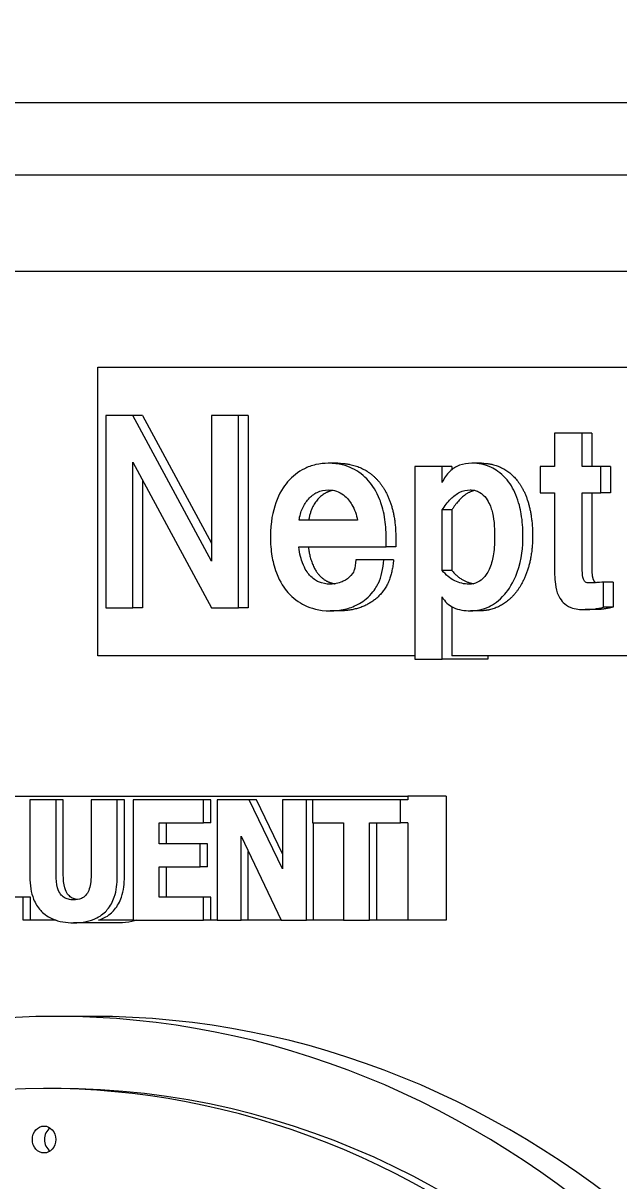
# Model space of a CAD drawing. Header units: inches. Extents: x 19 to 503, y 7 to 322.
# Drawn here: x 371.601 to 373.15, y 122.942 to 125.952 of the extents above; entities that cross this region are included whole.
import ezdxf

# ---------------------------------------------------------------- set-up
doc = ezdxf.new("R2010")
doc.units = ezdxf.units.IN
doc.header["$LTSCALE"] = 15
doc.header["$MEASUREMENT"] = 0
doc.layers.add('Dimension (ANSI)', color=7, linetype='Continuous', lineweight=25)
doc.layers.add('Visible (ANSI)', color=7, linetype='Continuous', lineweight=50)
doc.styles.add('MEMCOR Medium', font='arial.ttf')
doc.dimstyles.new('Default (ANSI)', dxfattribs={"dimscale": 15, "dimtxt": 0.15, "dimasz": 0.098425, "dimexe": 0.125, "dimexo": 0.0625, "dimgap": 0.031496, "dimtad": 0, "dimtih": 1, "dimtoh": 1, "dimdec": 4, "dimrnd": 1e-08, "dimzin": 3, "dimdsep": 46, "dimlunit": 5, "dimtxsty": 'MEMCOR Medium', "dimcen": 0.09, "dimdle": 0.393701, "dimclrd": 256, "dimclre": 256, "dimclrt": 256, "dimadec": 0, "dimazin": 1, "dimtfac": 0.8, "dimtofl": 0, "dimtmove": 0, "dimatfit": 3, "dimfxl": 1, "dimfrac": 1, "dimtolj": 1, "dimtzin": 4, "dimlwd": -1, "dimlwe": -1, "dimarcsym": 0})

# ---------------------------------------------------------------- blocks, each defined once
blk = doc.blocks.new('*D25')
at = {"layer": 'Defpoints', "color": 0, "transparency": 16777216}
for p in [(385.9711, 149.7594), (323.549, 58.4914), (366.3834, 58.4914)]:
    blk.add_point(p, dxfattribs=at)
at = {"layer": 'Dimension (ANSI)', "transparency": 16777216}
for p, q in [((385.0336, 149.7594), (321.674, 149.7594)), ((323.549, 148.283), (323.549, 114.595)), ((323.549, 59.9677), (323.549, 95.4736)), ((365.4459, 58.4914), (321.674, 58.4914))]:
    blk.add_line(p, q, dxfattribs=at)
for points in [[(323.3029, 148.283), (323.795, 148.283), (323.549, 149.7594)], [(323.3029, 59.9677), (323.795, 59.9677), (323.549, 58.4914)]]:
    blk.add_solid(points, dxfattribs=at)
at = {"layer": 'Dimension (ANSI)', "transparency": 16777216, "char_height": 2.25, "attachment_point": 5, "style": 'MEMCOR Medium'}
for s, insert in [('\\A1; \\fArial|b0|i0;91{\\H0.8x;\\S1#4;} in', (323.549, 107.3296)), ('\\A1;[2318.2 mm]{\\P\\fArial|b0|i0;SHIPPING\\P\\fArial|b0|i0;HEIGHT\\P\\fArial|b0|i0;REF.}', (323.549, 97.7689))]:
    blk.add_mtext(s, dxfattribs=dict(at, insert=insert))

msp = doc.modelspace()

# ---------------------------------------------------------------- linework, layer by layer
at = {"layer": 'Visible (ANSI)', "linetype": 'Continuous', "lineweight": 18}
for p, q in [((380.28554, 125.74437), (369.20041, 125.74437)), ((368.70993, 125.55687), (380.40127, 125.55687)), ((369.44064, 125.30683), (379.67056, 125.30683)), ((371.79514, 125.05683), (377.31606, 125.05683)), ((371.79514, 124.30683), (371.79514, 125.05683)), ((371.8166, 124.93183), (371.8166, 124.43183)), ((371.88672, 124.93183), (371.8166, 124.93183)), ((371.91172, 124.93183), (371.88672, 124.93183)), ((372.09052, 124.55279), (371.88672, 124.93183)), ((371.91172, 124.93183), (372.09052, 124.59928)), ((372.16108, 124.93183), (372.09052, 124.93183)), ((372.09052, 124.93183), (372.09052, 124.55279)), ((372.18608, 124.93183), (372.16108, 124.93183)), ((372.16108, 124.43183), (372.16108, 124.93183)), ((372.18608, 124.93183), (372.18608, 124.43183)), ((373.05416, 124.88578), (372.98228, 124.88578)), ((372.98228, 124.88578), (372.98228, 124.79924)), ((373.05416, 124.79924), (373.05416, 124.88578)), ((373.07916, 124.88578), (373.05416, 124.88578)), ((373.07916, 124.88578), (373.07916, 124.79924)), ((371.88672, 124.81038), (372.09052, 124.43183)), ((371.88672, 124.43183), (371.88672, 124.81038)), ((372.41949, 124.80734), (372.39449, 124.80734)), ((372.69058, 124.79924), (372.61914, 124.79924)), ((372.61914, 124.79924), (372.61914, 124.29823)), ((372.69058, 124.75724), (372.69058, 124.79924)), ((372.71558, 124.79924), (372.69058, 124.79924)), ((372.71558, 124.79924), (372.71558, 124.79078)), ((372.79228, 124.80734), (372.76728, 124.80734)), ((372.98228, 124.79924), (372.94547, 124.79924)), ((372.94547, 124.79924), (372.94547, 124.73042)), ((373.10324, 124.79924), (373.05416, 124.79924)), ((373.10324, 124.73042), (373.10324, 124.79924)), ((373.12824, 124.79924), (373.10324, 124.79924)), ((373.12824, 124.79924), (373.12824, 124.73042)), ((371.91172, 124.76394), (371.91172, 124.43183)), ((372.94547, 124.73042), (372.98228, 124.73042)), ((372.98228, 124.73042), (372.98228, 124.54317)), ((373.05416, 124.54064), (373.05416, 124.73042)), ((373.05416, 124.73042), (373.10324, 124.73042)), ((373.07916, 124.73042), (373.07916, 124.54064)), ((373.12824, 124.73042), (373.10324, 124.73042)), ((372.69058, 124.52849), (372.69058, 124.68588)), ((372.71558, 124.68588), (372.69058, 124.68588)), ((372.71558, 124.68588), (372.71558, 124.52849)), ((372.47031, 124.65957), (372.31867, 124.65957)), ((372.54482, 124.59024), (372.54482, 124.61503)), ((372.56982, 124.61503), (372.56982, 124.59024)), ((372.3178, 124.59024), (372.54482, 124.59024)), ((372.56982, 124.59024), (372.54482, 124.59024)), ((372.53912, 124.55633), (372.46593, 124.55633)), ((372.56412, 124.55633), (372.53912, 124.55633)), ((372.71558, 124.52849), (372.69058, 124.52849)), ((373.10982, 124.43335), (373.10982, 124.49864)), ((373.13482, 124.49864), (373.10982, 124.49864)), ((373.13482, 124.49864), (373.13482, 124.43335)), ((372.69058, 124.29823), (372.69058, 124.45967)), ((371.8166, 124.43183), (371.88672, 124.43183)), ((371.91172, 124.43183), (371.88672, 124.43183)), ((372.09052, 124.43183), (372.16108, 124.43183)), ((372.18608, 124.43183), (372.16108, 124.43183)), ((372.42475, 124.42374), (372.39975, 124.42374)), ((372.71558, 124.43449), (372.71558, 124.30683)), ((372.78877, 124.42374), (372.76377, 124.42374)), ((373.08748, 124.42677), (373.06248, 124.42677)), ((373.13482, 124.43335), (373.10982, 124.43335)), ((372.61914, 124.30683), (371.79514, 124.30683)), ((377.31606, 124.30683), (372.71558, 124.30683)), ((372.80933, 124.30683), (372.80933, 124.29823)), ((372.61914, 124.29823), (372.69058, 124.29823)), ((372.80933, 124.29823), (372.69058, 124.29823)), ((370.76052, 123.94183), (372.60082, 123.94183)), ((372.60082, 123.94183), (372.60082, 123.93233)), ((372.70082, 123.94183), (372.60082, 123.94183)), ((372.70082, 123.94183), (372.70082, 123.61933)), ((371.68702, 123.93233), (371.61893, 123.93233)), ((371.61893, 123.93233), (371.61893, 123.73246)), ((371.70577, 123.93233), (371.68702, 123.93233)), ((371.68702, 123.73703), (371.68702, 123.93233)), ((371.70577, 123.73703), (371.70577, 123.93233)), ((371.84606, 123.93233), (371.77796, 123.93233)), ((371.77796, 123.93233), (371.77796, 123.73703)), ((371.86481, 123.93233), (371.84606, 123.93233)), ((371.84606, 123.73271), (371.84606, 123.93233)), ((371.86481, 123.73271), (371.86481, 123.93233)), ((372.07046, 123.93233), (371.88726, 123.93233)), ((371.88726, 123.93233), (371.88726, 123.61933)), ((372.08921, 123.93233), (372.07046, 123.93233)), ((372.07046, 123.87273), (372.07046, 123.93233)), ((372.08921, 123.87273), (372.08921, 123.93233)), ((372.18897, 123.93233), (372.1055, 123.93233)), ((372.1055, 123.93233), (372.1055, 123.61933)), ((372.20772, 123.93233), (372.18897, 123.93233)), ((372.27552, 123.75301), (372.18897, 123.93233)), ((372.27552, 123.79186), (372.20772, 123.93233)), ((372.33769, 123.93233), (372.27552, 123.93233)), ((372.27552, 123.93233), (372.27552, 123.75301)), ((372.35362, 123.93233), (372.33769, 123.93233)), ((372.33769, 123.61933), (372.33769, 123.93233)), ((372.58207, 123.93233), (372.35362, 123.93233)), ((372.35362, 123.93233), (372.35362, 123.87273)), ((372.60082, 123.93233), (372.58207, 123.93233)), ((372.58207, 123.87273), (372.58207, 123.93233)), ((371.95491, 123.81769), (371.95491, 123.87273)), ((371.95491, 123.87273), (372.07046, 123.87273)), ((371.97366, 123.81769), (371.97366, 123.87273)), ((372.08921, 123.87273), (372.07046, 123.87273)), ((372.35362, 123.87273), (372.4338, 123.87273)), ((372.35644, 123.61933), (372.35644, 123.87273)), ((372.4338, 123.87273), (372.4338, 123.61933)), ((372.50189, 123.87273), (372.58207, 123.87273)), ((372.50189, 123.61933), (372.50189, 123.87273)), ((372.52064, 123.61933), (372.52064, 123.87273)), ((372.60082, 123.87273), (372.58207, 123.87273)), ((372.60082, 123.87273), (372.60082, 123.61933)), ((372.16767, 123.61933), (372.16767, 123.83747)), ((372.16767, 123.83747), (372.27223, 123.61933)), ((372.06145, 123.81769), (371.95491, 123.81769)), ((372.0802, 123.81769), (372.06145, 123.81769)), ((372.06145, 123.75808), (372.06145, 123.81769)), ((372.0802, 123.75808), (372.0802, 123.81769)), ((372.18642, 123.61933), (372.18642, 123.79835)), ((371.95491, 123.75808), (372.06145, 123.75808)), ((371.95491, 123.67894), (371.95491, 123.75808)), ((371.97366, 123.67894), (371.97366, 123.75808)), ((372.0802, 123.75808), (372.06145, 123.75808)), ((371.60145, 123.67894), (371.48877, 123.67894)), ((371.6202, 123.67894), (371.60145, 123.67894)), ((371.60145, 123.61933), (371.60145, 123.67894)), ((371.6202, 123.61933), (371.6202, 123.67894)), ((372.07046, 123.67894), (371.95491, 123.67894)), ((372.08921, 123.67894), (372.07046, 123.67894)), ((372.07046, 123.61933), (372.07046, 123.67894)), ((372.08921, 123.61933), (372.08921, 123.67894)), ((371.6202, 123.61933), (371.60145, 123.61933)), ((371.68705, 123.61933), (371.6202, 123.61933)), ((371.85124, 123.61274), (371.73249, 123.61274)), ((371.88726, 123.61933), (371.79721, 123.61933)), ((371.88726, 123.61933), (372.07046, 123.61933)), ((372.08921, 123.61933), (372.07046, 123.61933)), ((372.1055, 123.61933), (372.08921, 123.61933)), ((372.1055, 123.61933), (372.16767, 123.61933)), ((372.18642, 123.61933), (372.16767, 123.61933)), ((372.27223, 123.61933), (372.18642, 123.61933)), ((372.27223, 123.61933), (372.33769, 123.61933)), ((372.35644, 123.61933), (372.33769, 123.61933)), ((372.4338, 123.61933), (372.35644, 123.61933)), ((372.4338, 123.61933), (372.50189, 123.61933)), ((372.52064, 123.61933), (372.50189, 123.61933)), ((372.60082, 123.61933), (372.52064, 123.61933)), ((372.60707, 123.61933), (372.60082, 123.61933)), ((372.70082, 123.61933), (372.60707, 123.61933)), ((371.78067, 123.36933), (371.68692, 123.36933)), ((371.68692, 123.18183), (371.65567, 123.18183))]:
    msp.add_line(p, q, dxfattribs=at)
for centre, major_axis, start_param, end_param in [((371.65567, 120.55683), (0, 2.625), 3.1824788, 7.1483604), ((371.68692, 120.55683), (0, 2.8125), 3.6175293, 8.9488413), ((371.78067, 120.55683), (0, 2.8125), 3.6175293, 6.2831853), ((371.68692, 120.55683), (0, 2.625), 3.1687243, 6.2831853), ((371.68692, 123.04923), (0, -0.035), 3.6831736, 5.7416044)]:
    msp.add_ellipse(centre, major_axis=major_axis, ratio=0.8660254, start_param=start_param, end_param=end_param, dxfattribs=at)
msp.add_ellipse((371.65567, 123.04923), major_axis=(0, -0.035), ratio=0.8660254, dxfattribs=at)
for points, degree, knots in [([(372.39449, 124.80734), (372.38366, 124.80734), (372.37289, 124.80623), (372.35073, 124.80116), (372.34097, 124.79736), (372.31602, 124.78496), (372.30129, 124.77364), (372.27842, 124.74697), (372.26689, 124.72973), (372.25029, 124.6825), (372.24417, 124.65417), (372.24417, 124.61554)], 3, [-1.4919316, -1.4919316, -1.4919316, -1.4919316, -1.2903014, -1.2903014, -1.0712515, -1.0712515, -0.6411915, -0.6411915, -0.2943902, -0.2943902, 0, 0, 0, 0]), ([(372.54482, 124.61503), (372.54482, 124.63251), (372.54358, 124.65004), (372.53716, 124.68759), (372.53217, 124.70248), (372.51974, 124.73423), (372.50933, 124.74992), (372.48715, 124.77556), (372.47289, 124.7863), (372.44279, 124.80059), (372.42259, 124.80734), (372.39449, 124.80734)], 3, [-0.95374288, -0.95374288, -0.95374288, -0.95374288, -0.86423892, -0.86423892, -0.75775194, -0.75775194, -0.52950742, -0.52950742, -0.24718032, -0.24718032, 0, 0, 0, 0]), ([(372.76728, 124.80734), (372.75646, 124.80734), (372.7456, 124.80583), (372.72616, 124.79854), (372.71782, 124.79338), (372.70211, 124.77824), (372.69562, 124.76832), (372.69058, 124.75724)], 3, [-0.27518447, -0.27518447, -0.27518447, -0.27518447, -0.18002451, -0.18002451, -0.0953991, -0.0953991, 0, 0, 0, 0]), ([(372.90051, 124.61858), (372.90051, 124.63766), (372.89912, 124.65675), (372.89362, 124.68879), (372.88972, 124.70659), (372.87534, 124.74132), (372.86641, 124.75626), (372.84194, 124.78329), (372.8284, 124.79155), (372.80208, 124.80411), (372.78484, 124.80734), (372.76728, 124.80734)], 3, [-0.55895589, -0.55895589, -0.55895589, -0.55895589, -0.42730196, -0.42730196, -0.33362764, -0.33362764, -0.25055777, -0.25055777, -0.15451105, -0.15451105, 0, 0, 0, 0]), ([(372.31867, 124.65957), (372.32026, 124.67013), (372.32301, 124.68036), (372.33128, 124.69903), (372.3365, 124.70714), (372.34988, 124.72201), (372.35739, 124.72772), (372.37479, 124.73606), (372.38451, 124.73801), (372.39449, 124.73801)], 3, [-0.31166749, -0.31166749, -0.31166749, -0.31166749, -0.23705054, -0.23705054, -0.16576507, -0.16576507, -0.0878526, -0.0878526, 0, 0, 0, 0]), ([(372.40699, 124.73693), (372.38592, 124.73316), (372.34893, 124.69449), (372.34367, 124.65957)], 2, [0.2230255, 0.2230255, 0.2230255, 1, 2, 2, 2]), ([(372.39449, 124.73801), (372.4016, 124.73801), (372.40865, 124.73703), (372.42202, 124.73265), (372.42813, 124.72944), (372.44437, 124.71716), (372.45166, 124.70676), (372.4631, 124.68744), (372.46771, 124.67394), (372.47031, 124.65957)], 3, [-0.25145744, -0.25145744, -0.25145744, -0.25145744, -0.21404187, -0.21404187, -0.17828382, -0.17828382, -0.11189925, -0.11189925, 0, 0, 0, 0]), ([(372.69058, 124.68588), (372.697, 124.69621), (372.70434, 124.70612), (372.71976, 124.72161), (372.72764, 124.72766), (372.74483, 124.73592), (372.75368, 124.73801), (372.76289, 124.73801)], 3, [-0.26084909, -0.26084909, -0.26084909, -0.26084909, -0.1639148, -0.1639148, -0.08102913, -0.08102913, 0, 0, 0, 0]), ([(372.76289, 124.73801), (372.76736, 124.73801), (372.77181, 124.73751), (372.78031, 124.73531), (372.78427, 124.7337), (372.79449, 124.72775), (372.79998, 124.72253), (372.81263, 124.70553), (372.81684, 124.69367), (372.82492, 124.66589), (372.82688, 124.64221), (372.82688, 124.61858)], 3, [-0.34391216, -0.34391216, -0.34391216, -0.34391216, -0.31786711, -0.31786711, -0.29318796, -0.29318796, -0.251195, -0.251195, -0.18010027, -0.18010027, 0, 0, 0, 0]), ([(372.24417, 124.61554), (372.24417, 124.59878), (372.2453, 124.58188), (372.24987, 124.55454), (372.25314, 124.53943), (372.26924, 124.49768), (372.28086, 124.48173), (372.30244, 124.45685), (372.31731, 124.44565), (372.34836, 124.43097), (372.36961, 124.42374), (372.39975, 124.42374)], 3, [-1.1520732, -1.1520732, -1.1520732, -1.1520732, -0.9328917, -0.9328917, -0.7880369, -0.7880369, -0.5752915, -0.5752915, -0.2652163, -0.2652163, 0, 0, 0, 0]), ([(372.82688, 124.61858), (372.82688, 124.60306), (372.82609, 124.58684), (372.82203, 124.55938), (372.81919, 124.54694), (372.80973, 124.52369), (372.80406, 124.51606), (372.79442, 124.50533), (372.7888, 124.5009), (372.7755, 124.49452), (372.7682, 124.49307), (372.7607, 124.49307)], 3, [-0.30290761, -0.30290761, -0.30290761, -0.30290761, -0.23644812, -0.23644812, -0.18377195, -0.18377195, -0.1266776, -0.1266776, -0.06597425, -0.06597425, 0, 0, 0, 0]), ([(372.76377, 124.42374), (372.78037, 124.42374), (372.79642, 124.42713), (372.82335, 124.44004), (372.83851, 124.44963), (372.86315, 124.47831), (372.8754, 124.49605), (372.89731, 124.55749), (372.90051, 124.59052), (372.90051, 124.61858)], 3, [-1.0037119, -1.0037119, -1.0037119, -1.0037119, -0.6558258, -0.6558258, -0.3924925, -0.3924925, -0.2137644, -0.2137644, 0, 0, 0, 0]), ([(372.39975, 124.49307), (372.38934, 124.49307), (372.37903, 124.49483), (372.36297, 124.50203), (372.35454, 124.50696), (372.34087, 124.52216), (372.33376, 124.53144), (372.32482, 124.55534), (372.31916, 124.57191), (372.3178, 124.59024)], 3, [-1.9615665, -1.9615665, -1.9615665, -1.9615665, -1.0582577, -1.0582577, -0.4670175, -0.4670175, -0.1401197, -0.1401197, 0, 0, 0, 0]), ([(372.3428, 124.59024), (372.34411, 124.57252), (372.35814, 124.53153), (372.38005, 124.50572), (372.40229, 124.49553), (372.41196, 124.49403)], 2, [0, 0, 0, 1, 2, 3, 3.6112494, 3.6112494, 3.6112494]), ([(372.39975, 124.42374), (372.41251, 124.42374), (372.42519, 124.42508), (372.44749, 124.43032), (372.45953, 124.43413), (372.48181, 124.44601), (372.49476, 124.45439), (372.5164, 124.47975), (372.52211, 124.49056), (372.53241, 124.51205), (372.53687, 124.53316), (372.53912, 124.55633)], 3, [-0.51058672, -0.51058672, -0.51058672, -0.51058672, -0.39585732, -0.39585732, -0.30581684, -0.30581684, -0.23379286, -0.23379286, -0.17764071, -0.17764071, 0, 0, 0, 0]), ([(372.46593, 124.55633), (372.46551, 124.54549), (372.46423, 124.53606), (372.46137, 124.5282), (372.45923, 124.52243), (372.44795, 124.50946), (372.44106, 124.50435), (372.42552, 124.49687), (372.41395, 124.49307), (372.39975, 124.49307)], 3, [-1.3567512, -1.3567512, -1.3567512, -1.3567512, -0.3873837, -0.3873837, -0.2508201, -0.2508201, -0.1248926, -0.1248926, 0, 0, 0, 0]), ([(372.98228, 124.54317), (372.98228, 124.52633), (372.98268, 124.5094), (372.98586, 124.48246), (372.98838, 124.47259), (372.99709, 124.45391), (373.00203, 124.44822), (373.00971, 124.4406), (373.01589, 124.43584), (373.03617, 124.42819), (373.04935, 124.42677), (373.06248, 124.42677)], 3, [-0.45637652, -0.45637652, -0.45637652, -0.45637652, -0.34795416, -0.34795416, -0.28133028, -0.28133028, -0.21146767, -0.21146767, -0.11555685, -0.11555685, 0, 0, 0, 0]), ([(372.7607, 124.49307), (372.75414, 124.49307), (372.74763, 124.49377), (372.73493, 124.49676), (372.72887, 124.49897), (372.71068, 124.50815), (372.69995, 124.51735), (372.69058, 124.52849)], 3, [-0.23235467, -0.23235467, -0.23235467, -0.23235467, -0.17463394, -0.17463394, -0.11837707, -0.11837707, 0, 0, 0, 0]), ([(373.07432, 124.49611), (373.07121, 124.49611), (373.06803, 124.49613), (373.06382, 124.49756), (373.06271, 124.49827), (373.06083, 124.50003), (373.05993, 124.50113), (373.05804, 124.50434), (373.05707, 124.50736), (373.0552, 124.51599), (373.05416, 124.52375), (373.05416, 124.54064)], 3, [-0.46029222, -0.46029222, -0.46029222, -0.46029222, -0.32463762, -0.32463762, -0.26853254, -0.26853254, -0.21873732, -0.21873732, -0.12874165, -0.12874165, 0, 0, 0, 0]), ([(373.07916, 124.54064), (373.07916, 124.52293), (373.08223, 124.50522), (373.08705, 124.49813), (373.09038, 124.49703), (373.09067, 124.49695)], 2, [0, 0, 0, 1, 2, 3, 3.0865302, 3.0865302, 3.0865302]), ([(373.10982, 124.49864), (373.10642, 124.49834), (373.09214, 124.4971), (373.08556, 124.49647), (373.08183, 124.49611), (373.07432, 124.49611)], 3, [-0.29682219, -0.29682219, -0.29682219, -0.29682219, -0.06611673, -0.06611673, 0, 0, 0, 0]), ([(372.69058, 124.45967), (372.69397, 124.45362), (372.69808, 124.4483), (372.70794, 124.43903), (372.71353, 124.43532), (372.73325, 124.42585), (372.74891, 124.42374), (372.76377, 124.42374)], 3, [-0.24235731, -0.24235731, -0.24235731, -0.24235731, -0.1875229, -0.1875229, -0.13070815, -0.13070815, 0, 0, 0, 0]), ([(373.06248, 124.42677), (373.07009, 124.42677), (373.07772, 124.42737), (373.09351, 124.42956), (373.10172, 124.43126), (373.10982, 124.43335)], 3, [-0.13991373, -0.13991373, -0.13991373, -0.13991373, -0.07297611, -0.07297611, 0, 0, 0, 0]), ([(371.61893, 123.73246), (371.61893, 123.72196), (371.61963, 123.71136), (371.62288, 123.69182), (371.62523, 123.68282), (371.63308, 123.66303), (371.63917, 123.65309), (371.65278, 123.63836), (371.66237, 123.6296), (371.6951, 123.61532), (371.71412, 123.61274), (371.73249, 123.61274)], 3, [-0.82187798, -0.82187798, -0.82187798, -0.82187798, -0.6544335, -0.6544335, -0.50490958, -0.50490958, -0.30747841, -0.30747841, -0.16166829, -0.16166829, 0, 0, 0, 0]), ([(371.73249, 123.67235), (371.72795, 123.67235), (371.72332, 123.67277), (371.71503, 123.67481), (371.71129, 123.67627), (371.70418, 123.6807), (371.701, 123.68365), (371.69596, 123.69069), (371.69314, 123.69576), (371.68792, 123.7141), (371.68702, 123.72603), (371.68702, 123.73703)], 3, [-0.35781975, -0.35781975, -0.35781975, -0.35781975, -0.28180287, -0.28180287, -0.21609433, -0.21609433, -0.14668132, -0.14668132, -0.08378729, -0.08378729, 0, 0, 0, 0]), ([(371.74184, 123.67303), (371.74042, 123.67325), (371.73902, 123.67352), (371.73378, 123.67481), (371.73004, 123.67627), (371.72293, 123.6807), (371.71975, 123.68365), (371.71471, 123.69069), (371.71189, 123.69576), (371.70667, 123.7141), (371.70577, 123.72603), (371.70577, 123.73703)], 3, [-0.30556347, -0.30556347, -0.30556347, -0.30556347, -0.28180287, -0.28180287, -0.21609433, -0.21609433, -0.14668132, -0.14668132, -0.08378729, -0.08378729, 0, 0, 0, 0]), ([(371.77796, 123.73703), (371.77796, 123.72946), (371.77755, 123.72159), (371.77549, 123.70811), (371.77405, 123.70201), (371.76964, 123.69134), (371.76711, 123.68744), (371.76091, 123.68068), (371.75699, 123.67799), (371.74631, 123.67331), (371.73929, 123.67235), (371.73249, 123.67235)], 3, [-0.21736344, -0.21736344, -0.21736344, -0.21736344, -0.17163752, -0.17163752, -0.13475897, -0.13475897, -0.10039019, -0.10039019, -0.05983154, -0.05983154, 0, 0, 0, 0]), ([(371.73249, 123.61274), (371.74347, 123.61274), (371.75462, 123.61363), (371.77481, 123.61782), (371.78408, 123.62083), (371.80533, 123.63166), (371.81397, 123.63958), (371.82814, 123.65644), (371.83409, 123.66742), (371.84398, 123.69645), (371.84606, 123.71472), (371.84606, 123.73271)], 3, [-0.43360447, -0.43360447, -0.43360447, -0.43360447, -0.37067396, -0.37067396, -0.3160228, -0.3160228, -0.237534, -0.237534, -0.13714171, -0.13714171, 0, 0, 0, 0]), ([(371.79721, 123.61933), (371.8021, 123.62094), (371.8069, 123.6229), (371.82408, 123.63166), (371.83272, 123.63958), (371.84689, 123.65644), (371.85284, 123.66742), (371.86273, 123.69645), (371.86481, 123.71472), (371.86481, 123.73271)], 3, [-0.34514763, -0.34514763, -0.34514763, -0.34514763, -0.3160228, -0.3160228, -0.237534, -0.237534, -0.13714171, -0.13714171, 0, 0, 0, 0]), ([(371.89721, 123.61933), (371.89292, 123.61792), (371.88856, 123.61678), (371.87337, 123.61363), (371.86222, 123.61274), (371.85124, 123.61274)], 3, [0.345147629, 0.345147629, 0.345147629, 0.345147629, 0.370673963, 0.370673963, 0.433604472, 0.433604472, 0.433604472, 0.433604472])]:
    msp.add_open_spline(points, degree=degree, knots=knots, dxfattribs=at)
for points in [[(372.41949, 124.80734), (372.45324, 124.80734), (372.50934, 124.78103), (372.54878, 124.73042), (372.56982, 124.65906), (372.56982, 124.61503)], [(372.79228, 124.80734), (372.82383, 124.80734), (372.87423, 124.77951), (372.90842, 124.72941), (372.92551, 124.65957), (372.92551, 124.61858)], [(372.77514, 124.73664), (372.74275, 124.72955), (372.71558, 124.68588)], [(372.92551, 124.61858), (372.92551, 124.57505), (372.90491, 124.50319), (372.86854, 124.45208), (372.81813, 124.42374), (372.78877, 124.42374)], [(372.56412, 124.55633), (372.56018, 124.51584), (372.53607, 124.46979), (372.49926, 124.43943), (372.45149, 124.42374), (372.42475, 124.42374)], [(372.71558, 124.52849), (372.74008, 124.49937), (372.77169, 124.49419)], [(373.13482, 124.43335), (373.1094, 124.42677), (373.08748, 124.42677)]]:
    msp.add_open_spline(points, degree=2, dxfattribs=at)

# ---------------------------------------------------------------- dimensions: what is measured, and where the dimension line sits
at = {"layer": 'Dimension (ANSI)'}
dim = msp.add_linear_dim(base=(323.54898, 58.49137), p1=(385.97105, 149.75937), p2=(366.3834, 58.49137), angle=90, text=' \\fArial|b0|i0;<> in\\X[2318.2 mm]{\\P\\fArial|b0|i0;SHIPPING\\P\\fArial|b0|i0;HEIGHT\\P\\fArial|b0|i0;REF.}', dimstyle='Default (ANSI)', override={"dimgap": 0.031496, "dimdec": 4, "dimpost": '', "dimtol": 0, "dimlim": 0, "dimtp": 0, "dimtm": 0, "dimtdec": 2, "dimatfit": 1}, dxfattribs=at)
dim.commit()
dim.dimension.update_dxf_attribs({"geometry": '*D25', "text_midpoint": (323.54898, 105.03432), "dimtype": 160})

doc.saveas('drawing.dxf')
